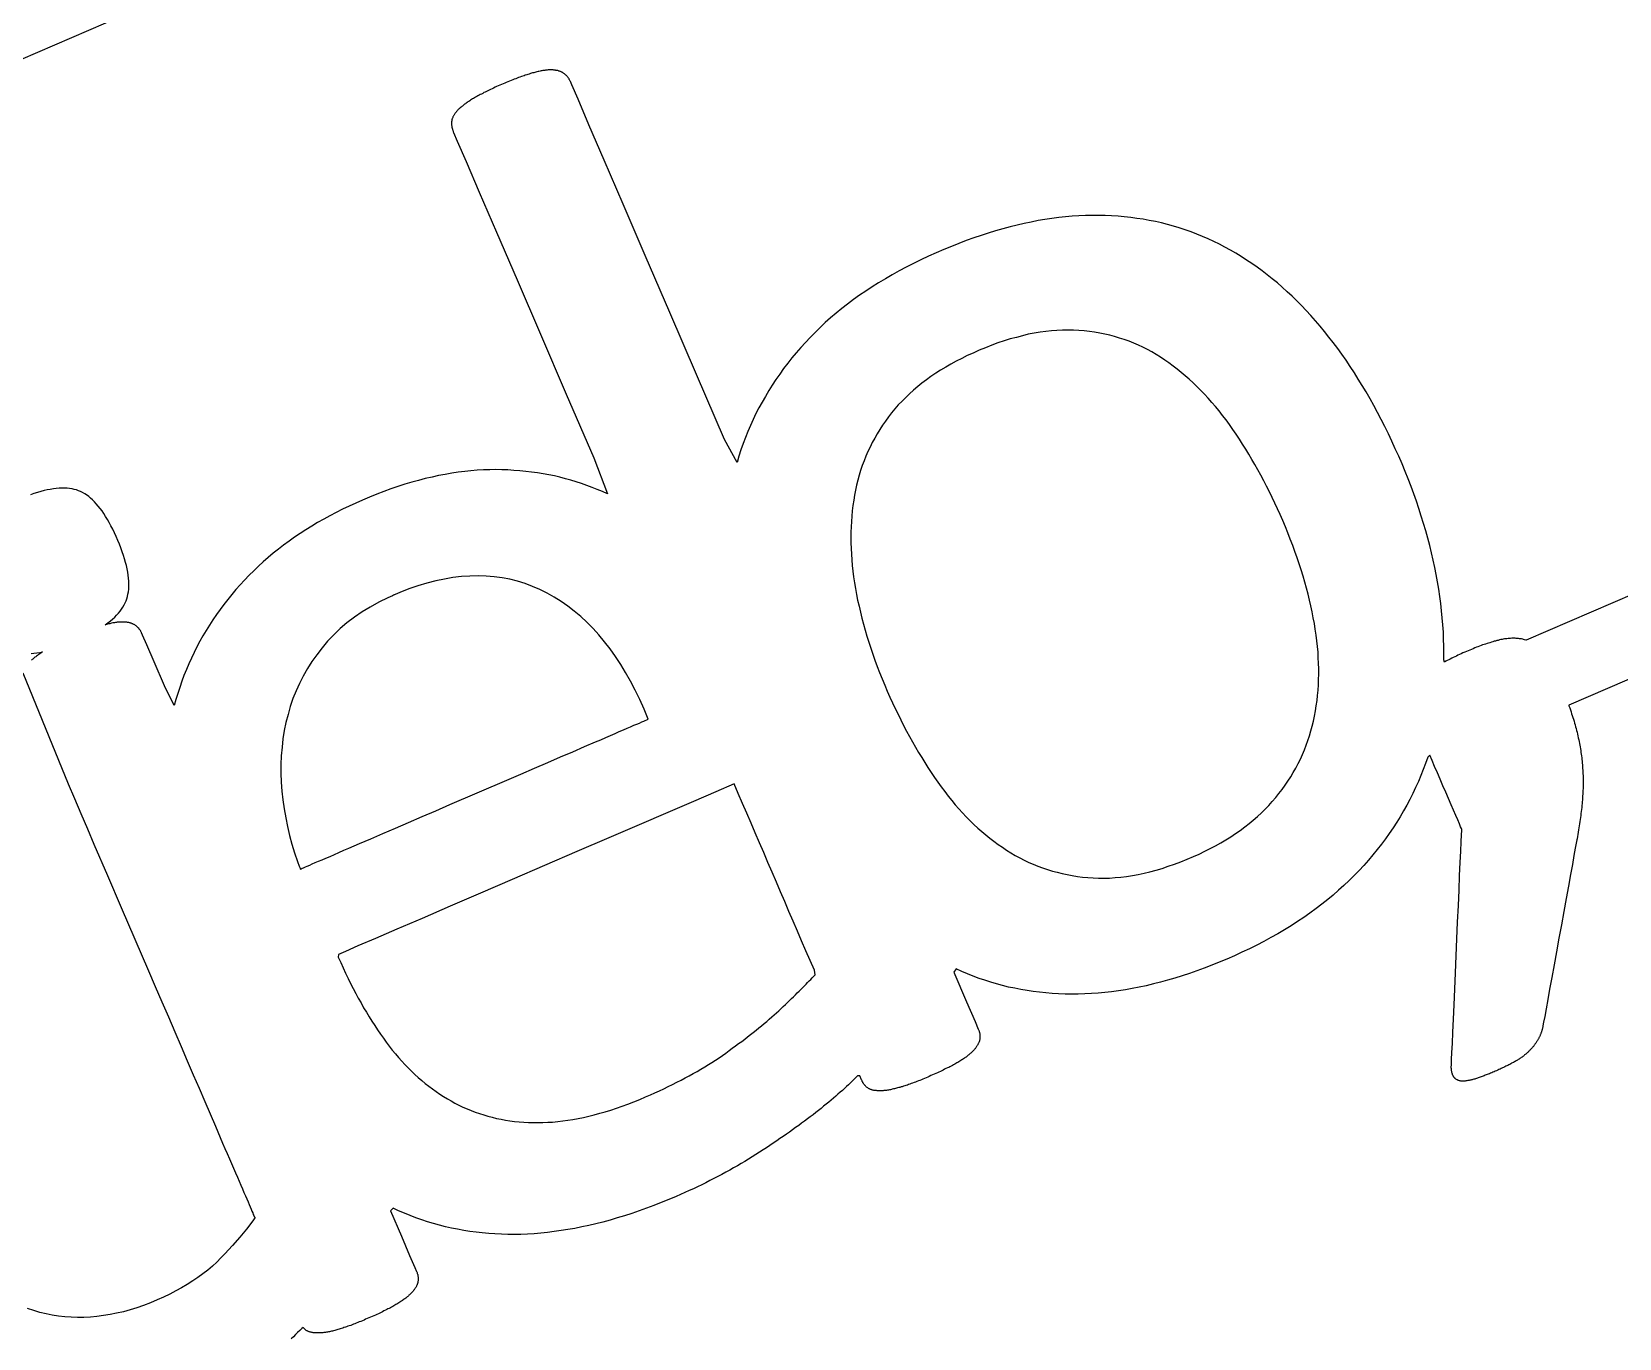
# Model space of a CAD drawing. Header units: millimetres. Extents: x 47 to 159, y 49 to 299.
# Drawn here: x 94.85 to 106.48, y 256.69 to 266.25 of the extents above; entities that cross this region are included whole.
import ezdxf

# ---------------------------------------------------------------- set-up
doc = ezdxf.new("R2010")
doc.units = ezdxf.units.MM

# ---------------------------------------------------------------- blocks, each defined once
blk = doc.blocks.new('angel 01')
for points in [[(-27.547, 211.947), (-27.547, 211.947), (-27.501, 211.84), (-27.454, 211.73), (-27.405, 211.618), (-27.357, 211.505), (-27.258, 211.276), (-27.158, 211.043), (-27.057, 210.811), (-26.958, 210.58), (-26.909, 210.465), (-26.86, 210.353), (-26.812, 210.241), (-26.765, 210.132), (-26.719, 210.025), (-26.674, 209.92), (-26.63, 209.818), (-26.587, 209.719), (-26.546, 209.623), (-26.506, 209.531), (-26.468, 209.443), (-26.432, 209.359), (-26.415, 209.318), (-26.398, 209.279), (-26.381, 209.241), (-26.365, 209.204), (-26.35, 209.168), (-26.335, 209.134), (-26.321, 209.101), (-26.307, 209.069), (-26.294, 209.039), (-26.282, 209.01), (-26.27, 208.983), (-26.259, 208.957), (-26.248, 208.932), (-26.238, 208.909), (-26.229, 208.888), (-26.221, 208.869), (-26.213, 208.851), (-26.206, 208.834), (-26.2, 208.82), (-26.194, 208.807), (-26.19, 208.796), (-26.186, 208.787), (-26.183, 208.78), (-26.18, 208.775), (-26.179, 208.772), (-26.179, 208.77), (-26.184, 208.763), (-26.194, 208.749), (-26.24, 208.689), (-26.289, 208.629), (-26.342, 208.568), (-26.398, 208.507), (-26.427, 208.477), (-26.458, 208.447), (-26.49, 208.417), (-26.524, 208.389), (-26.559, 208.361), (-26.596, 208.335), (-26.634, 208.309), (-26.674, 208.284), (-26.715, 208.259), (-26.757, 208.236), (-26.801, 208.213), (-26.847, 208.191), (-26.894, 208.17), (-26.944, 208.149), (-26.994, 208.13), (-27.044, 208.113), (-27.093, 208.098), (-27.142, 208.084), (-27.191, 208.073), (-27.239, 208.063), (-27.288, 208.055), (-27.336, 208.049), (-27.383, 208.045), (-27.431, 208.042), (-27.478, 208.042), (-27.524, 208.043), (-27.571, 208.046), (-27.617, 208.052), (-27.663, 208.059), (-27.708, 208.068), (-27.753, 208.079), (-27.798, 208.092), (-27.843, 208.107)], [(-28.519, 216.982), (-24.281, 218.808)], [(-15.28, 213.683), (-16.868, 212.999), (-16.871, 213), (-16.879, 213.002), (-16.886, 213.004), (-16.893, 213.006), (-16.901, 213.008), (-16.909, 213.009), (-16.916, 213.01), (-16.924, 213.011), (-16.932, 213.012), (-16.94, 213.012), (-16.948, 213.013), (-16.956, 213.013), (-16.965, 213.013), (-16.973, 213.013), (-16.982, 213.012), (-16.99, 213.012), (-16.999, 213.011), (-17.008, 213.01), (-17.017, 213.009), (-17.026, 213.008), (-17.035, 213.006), (-17.044, 213.004), (-17.053, 213.003), (-17.063, 213.001), (-17.073, 212.998), (-17.082, 212.996), (-17.092, 212.993), (-17.102, 212.991), (-17.112, 212.988), (-17.122, 212.985), (-17.133, 212.981), (-17.143, 212.978), (-17.154, 212.975), (-17.165, 212.971), (-17.176, 212.967), (-17.187, 212.964), (-17.198, 212.96), (-17.209, 212.955), (-17.221, 212.951), (-17.232, 212.947), (-17.244, 212.942), (-17.256, 212.937), (-17.268, 212.932), (-17.28, 212.927), (-17.293, 212.922), (-17.305, 212.917), (-17.318, 212.911), (-17.331, 212.906), (-17.343, 212.9), (-17.355, 212.894), (-17.367, 212.889), (-17.379, 212.883), (-17.39, 212.878), (-17.402, 212.872), (-17.413, 212.867), (-17.424, 212.861), (-17.434, 212.856), (-17.445, 212.85), (-17.455, 212.845), (-17.465, 212.839), (-17.47, 212.855), (-17.47, 212.905), (-17.47, 212.956), (-17.472, 213.007), (-17.474, 213.059), (-17.478, 213.111), (-17.482, 213.163), (-17.487, 213.215), (-17.493, 213.268), (-17.5, 213.32), (-17.508, 213.373), (-17.517, 213.426), (-17.527, 213.479), (-17.537, 213.532), (-17.549, 213.586), (-17.561, 213.639), (-17.574, 213.693), (-17.588, 213.746), (-17.603, 213.8), (-17.619, 213.854), (-17.636, 213.908), (-17.653, 213.962), (-17.672, 214.017), (-17.691, 214.071), (-17.711, 214.125), (-17.732, 214.18), (-17.754, 214.235), (-17.777, 214.29), (-17.801, 214.345), (-17.826, 214.401), (-17.851, 214.456), (-17.877, 214.51), (-17.903, 214.563), (-17.929, 214.615), (-17.956, 214.666), (-17.983, 214.717), (-18.011, 214.767), (-18.039, 214.816), (-18.068, 214.864), (-18.097, 214.911), (-18.126, 214.957), (-18.156, 215.003), (-18.186, 215.048), (-18.217, 215.092), (-18.248, 215.135), (-18.28, 215.177), (-18.312, 215.218), (-18.344, 215.259), (-18.377, 215.298), (-18.41, 215.337), (-18.444, 215.375), (-18.478, 215.412), (-18.512, 215.448), (-18.547, 215.483), (-18.582, 215.517), (-18.618, 215.55), (-18.654, 215.583), (-18.69, 215.614), (-18.727, 215.644), (-18.764, 215.674), (-18.801, 215.702), (-18.839, 215.73), (-18.877, 215.757), (-18.916, 215.782), (-18.955, 215.807), (-18.994, 215.831), (-19.034, 215.854), (-19.074, 215.876), (-19.114, 215.897), (-19.155, 215.917), (-19.196, 215.936), (-19.238, 215.954), (-19.28, 215.972), (-19.322, 215.988), (-19.365, 216.003), (-19.408, 216.017), (-19.451, 216.03), (-19.495, 216.042), (-19.539, 216.053), (-19.583, 216.063), (-19.628, 216.072), (-19.673, 216.08), (-19.719, 216.087), (-19.764, 216.093), (-19.811, 216.098), (-19.857, 216.102), (-19.904, 216.106), (-19.951, 216.108), (-19.999, 216.109), (-20.047, 216.109), (-20.095, 216.108), (-20.143, 216.105), (-20.192, 216.102), (-20.242, 216.098), (-20.291, 216.093), (-20.341, 216.086), (-20.392, 216.079), (-20.442, 216.07), (-20.493, 216.06), (-20.545, 216.05), (-20.596, 216.038), (-20.648, 216.025), (-20.701, 216.011), (-20.754, 215.996), (-20.807, 215.979), (-20.86, 215.962), (-20.914, 215.944), (-20.968, 215.924), (-21.022, 215.903), (-21.077, 215.882), (-21.132, 215.859), (-21.189, 215.835), (-21.245, 215.809), (-21.3, 215.783), (-21.355, 215.757), (-21.408, 215.73), (-21.46, 215.702), (-21.511, 215.674), (-21.561, 215.645), (-21.61, 215.615), (-21.658, 215.585), (-21.704, 215.555), (-21.75, 215.524), (-21.794, 215.492), (-21.838, 215.459), (-21.88, 215.426), (-21.922, 215.393), (-21.962, 215.358), (-22.001, 215.324), (-22.039, 215.288), (-22.076, 215.252), (-22.112, 215.216), (-22.147, 215.179), (-22.18, 215.141), (-22.213, 215.103), (-22.245, 215.065), (-22.276, 215.026), (-22.306, 214.987), (-22.335, 214.947), (-22.362, 214.907), (-22.389, 214.866), (-22.415, 214.826), (-22.44, 214.784), (-22.464, 214.742), (-22.487, 214.7), (-22.509, 214.658), (-22.529, 214.614), (-22.549, 214.571), (-22.568, 214.527), (-22.586, 214.483), (-22.603, 214.438), (-22.619, 214.393), (-22.633, 214.347), (-22.647, 214.301), (-22.739, 214.467), (-22.945, 214.945), (-23.14, 215.398), (-23.32, 215.816), (-23.481, 216.19), (-23.62, 216.512), (-23.732, 216.771), (-23.812, 216.959), (-23.858, 217.065), (-23.868, 217.088), (-23.87, 217.092), (-23.872, 217.096), (-23.874, 217.1), (-23.876, 217.103), (-23.878, 217.107), (-23.88, 217.11), (-23.882, 217.114), (-23.885, 217.117), (-23.887, 217.12), (-23.889, 217.123), (-23.892, 217.126), (-23.895, 217.129), (-23.897, 217.132), (-23.9, 217.135), (-23.903, 217.138), (-23.906, 217.14), (-23.909, 217.143), (-23.912, 217.145), (-23.915, 217.147), (-23.918, 217.15), (-23.922, 217.152), (-23.925, 217.154), (-23.928, 217.156), (-23.932, 217.158), (-23.936, 217.159), (-23.94, 217.161), (-23.943, 217.163), (-23.947, 217.164), (-23.952, 217.165), (-23.956, 217.167), (-23.96, 217.168), (-23.964, 217.169), (-23.969, 217.17), (-23.974, 217.17), (-23.978, 217.171), (-23.983, 217.172), (-23.988, 217.172), (-23.993, 217.173), (-23.998, 217.173), (-24.003, 217.173), (-24.008, 217.173), (-24.014, 217.174), (-24.019, 217.173), (-24.025, 217.173), (-24.031, 217.173), (-24.037, 217.172), (-24.043, 217.172), (-24.049, 217.171), (-24.056, 217.17), (-24.062, 217.169), (-24.069, 217.168), (-24.076, 217.167), (-24.083, 217.166), (-24.09, 217.164), (-24.098, 217.163), (-24.105, 217.161), (-24.113, 217.159), (-24.12, 217.158), (-24.128, 217.155), (-24.136, 217.153), (-24.145, 217.151), (-24.153, 217.149), (-24.161, 217.146), (-24.17, 217.143), (-24.179, 217.141), (-24.188, 217.138), (-24.198, 217.135), (-24.207, 217.131), (-24.217, 217.128), (-24.227, 217.125), (-24.237, 217.121), (-24.247, 217.117), (-24.258, 217.113), (-24.268, 217.109), (-24.279, 217.105), (-24.29, 217.101), (-24.302, 217.096), (-24.313, 217.091), (-24.325, 217.087), (-24.337, 217.082), (-24.349, 217.077), (-24.361, 217.071), (-24.373, 217.066), (-24.385, 217.061), (-24.397, 217.056), (-24.408, 217.051), (-24.419, 217.046), (-24.43, 217.041), (-24.441, 217.036), (-24.452, 217.031), (-24.462, 217.026), (-24.472, 217.021), (-24.482, 217.016), (-24.492, 217.011), (-24.501, 217.007), (-24.51, 217.002), (-24.519, 216.997), (-24.528, 216.993), (-24.537, 216.988), (-24.545, 216.983), (-24.554, 216.979), (-24.562, 216.974), (-24.569, 216.97), (-24.577, 216.965), (-24.584, 216.961), (-24.592, 216.957), (-24.599, 216.952), (-24.605, 216.948), (-24.612, 216.943), (-24.619, 216.939), (-24.625, 216.935), (-24.631, 216.931), (-24.637, 216.926), (-24.643, 216.922), (-24.649, 216.918), (-24.654, 216.914), (-24.659, 216.909), (-24.664, 216.905), (-24.669, 216.901), (-24.674, 216.897), (-24.678, 216.893), (-24.683, 216.889), (-24.687, 216.885), (-24.691, 216.881), (-24.695, 216.877), (-24.699, 216.872), (-24.702, 216.868), (-24.705, 216.864), (-24.709, 216.86), (-24.712, 216.856), (-24.715, 216.853), (-24.717, 216.849), (-24.72, 216.845), (-24.722, 216.841), (-24.724, 216.837), (-24.727, 216.833), (-24.728, 216.829), (-24.73, 216.825), (-24.732, 216.821), (-24.733, 216.817), (-24.734, 216.814), (-24.735, 216.81), (-24.736, 216.806), (-24.737, 216.802), (-24.737, 216.799), (-24.738, 216.795), (-24.738, 216.791), (-24.738, 216.787), (-24.738, 216.783), (-24.738, 216.78), (-24.738, 216.776), (-24.738, 216.772), (-24.738, 216.768), (-24.737, 216.764), (-24.737, 216.76), (-24.736, 216.757), (-24.735, 216.753), (-24.734, 216.749), (-24.733, 216.745), (-24.732, 216.741), (-24.731, 216.737), (-24.73, 216.733), (-24.729, 216.729), (-24.727, 216.725), (-24.726, 216.721), (-24.723, 216.716), (-24.696, 216.652), (-24.632, 216.503), (-24.535, 216.278), (-24.409, 215.986), (-24.258, 215.636), (-24.087, 215.238), (-23.898, 214.801), (-23.697, 214.334), (-23.596, 214.07), (-23.633, 214.087), (-23.671, 214.103), (-23.709, 214.118), (-23.747, 214.132), (-23.786, 214.146), (-23.825, 214.159), (-23.864, 214.17), (-23.904, 214.181), (-23.944, 214.192), (-23.985, 214.201), (-24.026, 214.209), (-24.068, 214.217), (-24.109, 214.224), (-24.152, 214.23), (-24.194, 214.235), (-24.237, 214.239), (-24.281, 214.242), (-24.325, 214.245), (-24.369, 214.247), (-24.413, 214.248), (-24.458, 214.247), (-24.504, 214.246), (-24.55, 214.243), (-24.596, 214.24), (-24.642, 214.235), (-24.689, 214.229), (-24.737, 214.222), (-24.785, 214.213), (-24.833, 214.204), (-24.881, 214.193), (-24.931, 214.182), (-24.98, 214.169), (-25.03, 214.155), (-25.08, 214.14), (-25.131, 214.123), (-25.182, 214.106), (-25.233, 214.087), (-25.285, 214.068), (-25.338, 214.047), (-25.39, 214.025), (-25.44, 214.003), (-25.489, 213.981), (-25.536, 213.958), (-25.583, 213.934), (-25.629, 213.91), (-25.674, 213.886), (-25.719, 213.86), (-25.762, 213.834), (-25.805, 213.808), (-25.847, 213.781), (-25.888, 213.753), (-25.928, 213.724), (-25.968, 213.695), (-26.006, 213.666), (-26.044, 213.635), (-26.081, 213.604), (-26.117, 213.572), (-26.153, 213.54), (-26.187, 213.507), (-26.221, 213.474), (-26.254, 213.439), (-26.286, 213.405), (-26.317, 213.37), (-26.348, 213.334), (-26.377, 213.298), (-26.406, 213.261), (-26.433, 213.224), (-26.46, 213.186), (-26.486, 213.148), (-26.511, 213.11), (-26.535, 213.071), (-26.559, 213.031), (-26.581, 212.991), (-26.603, 212.951), (-26.624, 212.91), (-26.643, 212.868), (-26.662, 212.826), (-26.68, 212.784), (-26.698, 212.741), (-26.714, 212.698), (-26.729, 212.654), (-26.744, 212.61), (-26.758, 212.565), (-26.77, 212.52), (-26.841, 212.665), (-26.916, 212.84), (-26.97, 212.966), (-27.001, 213.037), (-27.008, 213.052), (-27.009, 213.056), (-27.011, 213.059), (-27.013, 213.062), (-27.015, 213.066), (-27.016, 213.069), (-27.019, 213.072), (-27.021, 213.075), (-27.023, 213.078), (-27.025, 213.081), (-27.027, 213.084), (-27.03, 213.086), (-27.032, 213.089), (-27.035, 213.092), (-27.038, 213.094), (-27.04, 213.097), (-27.043, 213.099), (-27.046, 213.102), (-27.049, 213.104), (-27.052, 213.106), (-27.056, 213.109), (-27.059, 213.111), (-27.062, 213.113), (-27.066, 213.115), (-27.069, 213.117), (-27.073, 213.118), (-27.077, 213.12), (-27.081, 213.121), (-27.085, 213.123), (-27.089, 213.124), (-27.093, 213.125), (-27.097, 213.127), (-27.102, 213.128), (-27.106, 213.129), (-27.111, 213.129), (-27.116, 213.13), (-27.12, 213.131), (-27.125, 213.131), (-27.13, 213.132), (-27.135, 213.132), (-27.141, 213.132), (-27.146, 213.132), (-27.151, 213.132), (-27.157, 213.132), (-27.162, 213.132), (-27.168, 213.132), (-27.174, 213.131), (-27.18, 213.131), (-27.187, 213.13), (-27.193, 213.129), (-27.2, 213.128), (-27.207, 213.127), (-27.213, 213.126), (-27.22, 213.125), (-27.228, 213.123), (-27.235, 213.122), (-27.242, 213.12), (-27.25, 213.118), (-27.258, 213.116), (-27.266, 213.114), (-27.274, 213.112), (-27.274, 213.112), (-27.255, 213.126), (-27.237, 213.14), (-27.221, 213.154), (-27.205, 213.168), (-27.191, 213.183), (-27.178, 213.197), (-27.166, 213.212), (-27.155, 213.227), (-27.145, 213.242), (-27.136, 213.257), (-27.128, 213.272), (-27.122, 213.287), (-27.116, 213.303), (-27.112, 213.319), (-27.108, 213.336), (-27.105, 213.354), (-27.103, 213.373), (-27.102, 213.392), (-27.102, 213.412), (-27.102, 213.432), (-27.104, 213.453), (-27.107, 213.475), (-27.11, 213.498), (-27.115, 213.521), (-27.12, 213.545), (-27.126, 213.569), (-27.133, 213.594), (-27.141, 213.62), (-27.15, 213.646), (-27.16, 213.674), (-27.171, 213.701), (-27.183, 213.73), (-27.195, 213.758), (-27.208, 213.785), (-27.22, 213.812), (-27.233, 213.837), (-27.246, 213.86), (-27.259, 213.883), (-27.272, 213.905), (-27.285, 213.926), (-27.298, 213.945), (-27.312, 213.963), (-27.326, 213.981), (-27.34, 213.997), (-27.354, 214.012), (-27.368, 214.026), (-27.382, 214.039), (-27.396, 214.051), (-27.411, 214.062), (-27.425, 214.071), (-27.44, 214.08), (-27.455, 214.087), (-27.47, 214.093), (-27.486, 214.099), (-27.502, 214.103), (-27.518, 214.107), (-27.536, 214.109), (-27.554, 214.111), (-27.573, 214.112), (-27.592, 214.112), (-27.612, 214.111), (-27.633, 214.109), (-27.654, 214.107), (-27.677, 214.103), (-27.699, 214.099), (-27.723, 214.094), (-27.747, 214.088), (-27.772, 214.081), (-27.797, 214.073), (-27.823, 214.064)], [(-27.818, 212.902), (-27.797, 212.903), (-27.776, 212.906), (-27.754, 212.909), (-27.734, 212.913), (-27.741, 212.908), (-27.747, 212.904), (-27.754, 212.899), (-27.76, 212.895), (-27.766, 212.891), (-27.772, 212.887), (-27.778, 212.882), (-27.784, 212.878), (-27.79, 212.874), (-27.795, 212.87), (-27.8, 212.865), (-27.805, 212.861), (-27.81, 212.857), (-27.814, 212.853)], [(-27.877, 212.759), (-27.547, 211.947)], [(-15.299, 213.065), (-16.556, 212.524), (-16.554, 212.518), (-16.549, 212.504), (-16.544, 212.489), (-16.539, 212.475), (-16.535, 212.461), (-16.53, 212.447), (-16.526, 212.433), (-16.521, 212.42), (-16.517, 212.406), (-16.513, 212.392), (-16.509, 212.379), (-16.506, 212.365), (-16.502, 212.352), (-16.498, 212.338), (-16.495, 212.325), (-16.492, 212.311), (-16.489, 212.298), (-16.486, 212.284), (-16.483, 212.271), (-16.48, 212.258), (-16.477, 212.244), (-16.475, 212.231), (-16.472, 212.218), (-16.47, 212.205), (-16.468, 212.192), (-16.466, 212.178), (-16.464, 212.165), (-16.463, 212.152), (-16.461, 212.139), (-16.459, 212.126), (-16.458, 212.113), (-16.457, 212.1), (-16.456, 212.087), (-16.455, 212.074), (-16.454, 212.061), (-16.453, 212.047), (-16.452, 212.034), (-16.452, 212.021), (-16.451, 212.008), (-16.451, 211.994), (-16.451, 211.981), (-16.451, 211.967), (-16.451, 211.954), (-16.451, 211.941), (-16.451, 211.927), (-16.451, 211.913), (-16.452, 211.9), (-16.452, 211.886), (-16.453, 211.873), (-16.454, 211.859), (-16.454, 211.845), (-16.456, 211.831), (-16.457, 211.817), (-16.458, 211.803), (-16.459, 211.789), (-16.461, 211.775), (-16.462, 211.76), (-16.464, 211.746), (-16.466, 211.731), (-16.468, 211.716), (-16.47, 211.701), (-16.472, 211.686), (-16.474, 211.671), (-16.476, 211.656), (-16.479, 211.641), (-16.481, 211.625), (-16.484, 211.61), (-16.486, 211.594), (-16.489, 211.578), (-16.492, 211.562), (-16.495, 211.546), (-16.497, 211.537), (-16.501, 211.514), (-16.508, 211.476), (-16.518, 211.423), (-16.529, 211.358), (-16.543, 211.283), (-16.558, 211.199), (-16.575, 211.109), (-16.592, 211.014), (-16.61, 210.916), (-16.628, 210.817), (-16.646, 210.718), (-16.663, 210.622), (-16.68, 210.53), (-16.696, 210.445), (-16.71, 210.368), (-16.722, 210.3), (-16.732, 210.244), (-16.74, 210.202), (-16.745, 210.176), (-16.746, 210.166), (-16.747, 210.162), (-16.748, 210.157), (-16.75, 210.153), (-16.751, 210.148), (-16.752, 210.144), (-16.753, 210.14), (-16.755, 210.135), (-16.756, 210.131), (-16.758, 210.127), (-16.759, 210.122), (-16.761, 210.118), (-16.762, 210.114), (-16.764, 210.11), (-16.766, 210.106), (-16.768, 210.101), (-16.77, 210.097), (-16.772, 210.093), (-16.774, 210.089), (-16.776, 210.085), (-16.778, 210.081), (-16.78, 210.078), (-16.782, 210.074), (-16.784, 210.07), (-16.787, 210.066), (-16.789, 210.062), (-16.792, 210.058), (-16.794, 210.054), (-16.797, 210.05), (-16.8, 210.046), (-16.803, 210.042), (-16.806, 210.038), (-16.809, 210.034), (-16.812, 210.03), (-16.815, 210.026), (-16.819, 210.022), (-16.822, 210.018), (-16.825, 210.014), (-16.829, 210.01), (-16.833, 210.006), (-16.836, 210.002), (-16.84, 209.998), (-16.844, 209.994), (-16.848, 209.99), (-16.852, 209.986), (-16.856, 209.982), (-16.861, 209.978), (-16.865, 209.974), (-16.869, 209.97), (-16.874, 209.967), (-16.879, 209.963), (-16.883, 209.959), (-16.888, 209.955), (-16.893, 209.951), (-16.898, 209.948), (-16.903, 209.944), (-16.909, 209.94), (-16.914, 209.937), (-16.92, 209.933), (-16.925, 209.93), (-16.931, 209.926), (-16.936, 209.923), (-16.942, 209.919), (-16.948, 209.916), (-16.954, 209.912), (-16.961, 209.909), (-16.967, 209.905), (-16.974, 209.902), (-16.981, 209.898), (-16.988, 209.894), (-16.995, 209.891), (-17.002, 209.887), (-17.01, 209.883), (-17.017, 209.88), (-17.025, 209.876), (-17.033, 209.872), (-17.041, 209.868), (-17.05, 209.864), (-17.058, 209.86), (-17.067, 209.856), (-17.076, 209.852), (-17.085, 209.848), (-17.094, 209.844), (-17.103, 209.84), (-17.112, 209.837), (-17.12, 209.833), (-17.129, 209.83), (-17.137, 209.826), (-17.145, 209.823), (-17.153, 209.82), (-17.16, 209.817), (-17.168, 209.814), (-17.175, 209.811), (-17.183, 209.808), (-17.19, 209.806), (-17.197, 209.803), (-17.204, 209.8), (-17.211, 209.798), (-17.218, 209.796), (-17.225, 209.793), (-17.231, 209.791), (-17.238, 209.789), (-17.244, 209.787), (-17.25, 209.785), (-17.257, 209.784), (-17.263, 209.782), (-17.268, 209.78), (-17.274, 209.779), (-17.28, 209.778), (-17.285, 209.777), (-17.29, 209.776), (-17.296, 209.775), (-17.301, 209.774), (-17.306, 209.773), (-17.31, 209.773), (-17.315, 209.772), (-17.319, 209.772), (-17.324, 209.771), (-17.328, 209.771), (-17.332, 209.771), (-17.336, 209.771), (-17.34, 209.772), (-17.343, 209.772), (-17.347, 209.772), (-17.35, 209.773), (-17.354, 209.773), (-17.357, 209.774), (-17.36, 209.775), (-17.363, 209.776), (-17.366, 209.777), (-17.369, 209.778), (-17.371, 209.78), (-17.374, 209.781), (-17.377, 209.783), (-17.379, 209.784), (-17.382, 209.786), (-17.384, 209.788), (-17.386, 209.79), (-17.389, 209.792), (-17.391, 209.794), (-17.393, 209.796), (-17.395, 209.798), (-17.397, 209.801), (-17.398, 209.803), (-17.4, 209.806), (-17.402, 209.809), (-17.403, 209.812), (-17.405, 209.815), (-17.406, 209.818), (-17.407, 209.821), (-17.408, 209.824), (-17.409, 209.828), (-17.41, 209.831), (-17.411, 209.835), (-17.412, 209.839), (-17.413, 209.842), (-17.414, 209.846), (-17.414, 209.85), (-17.415, 209.854), (-17.415, 209.858), (-17.415, 209.863), (-17.416, 209.867), (-17.416, 209.871), (-17.416, 209.876), (-17.416, 209.88), (-17.415, 209.885), (-17.415, 209.89), (-17.415, 209.899), (-17.414, 209.93), (-17.411, 209.98), (-17.408, 210.047), (-17.405, 210.13), (-17.401, 210.225), (-17.396, 210.331), (-17.391, 210.445), (-17.386, 210.565), (-17.38, 210.688), (-17.375, 210.812), (-17.37, 210.936), (-17.364, 211.056), (-17.359, 211.17), (-17.355, 211.276), (-17.35, 211.372), (-17.347, 211.455), (-17.344, 211.524), (-17.342, 211.575), (-17.34, 211.606), (-17.34, 211.616), (-17.342, 211.621), (-17.348, 211.634), (-17.357, 211.655), (-17.369, 211.683), (-17.383, 211.716), (-17.399, 211.754), (-17.417, 211.795), (-17.436, 211.84), (-17.456, 211.886), (-17.477, 211.934), (-17.498, 211.982), (-17.518, 212.029), (-17.538, 212.075), (-17.556, 212.118), (-17.574, 212.158), (-17.589, 212.143), (-17.605, 212.097), (-17.621, 212.052), (-17.639, 212.008), (-17.657, 211.964), (-17.677, 211.92), (-17.698, 211.877), (-17.719, 211.834), (-17.742, 211.791), (-17.765, 211.749), (-17.79, 211.707), (-17.816, 211.666), (-17.842, 211.625), (-17.87, 211.585), (-17.899, 211.545), (-17.928, 211.505), (-17.959, 211.466), (-17.991, 211.427), (-18.023, 211.389), (-18.057, 211.351), (-18.091, 211.313), (-18.127, 211.276), (-18.164, 211.24), (-18.202, 211.204), (-18.241, 211.169), (-18.28, 211.134), (-18.321, 211.1), (-18.363, 211.067), (-18.406, 211.034), (-18.451, 211.002), (-18.496, 210.97), (-18.542, 210.939), (-18.589, 210.909), (-18.637, 210.88), (-18.687, 210.85), (-18.737, 210.822), (-18.789, 210.794), (-18.841, 210.767), (-18.895, 210.741), (-18.949, 210.715), (-19.005, 210.689), (-19.061, 210.665), (-19.117, 210.642), (-19.171, 210.62), (-19.226, 210.599), (-19.28, 210.579), (-19.334, 210.56), (-19.388, 210.542), (-19.441, 210.526), (-19.494, 210.51), (-19.546, 210.496), (-19.598, 210.483), (-19.65, 210.47), (-19.701, 210.459), (-19.753, 210.449), (-19.803, 210.44), (-19.854, 210.432), (-19.904, 210.426), (-19.954, 210.42), (-20.003, 210.415), (-20.052, 210.412), (-20.101, 210.41), (-20.149, 210.408), (-20.197, 210.408), (-20.245, 210.409), (-20.292, 210.41), (-20.339, 210.413), (-20.386, 210.417), (-20.432, 210.422), (-20.478, 210.427), (-20.523, 210.434), (-20.569, 210.442), (-20.613, 210.451), (-20.658, 210.46), (-20.702, 210.471), (-20.746, 210.483), (-20.789, 210.496), (-20.832, 210.51), (-20.875, 210.524), (-20.918, 210.54), (-20.96, 210.557), (-21.001, 210.575), (-21.043, 210.594), (-21.06, 210.57), (-20.966, 210.351), (-20.904, 210.209), (-20.88, 210.152), (-20.878, 210.148), (-20.877, 210.144), (-20.875, 210.14), (-20.874, 210.136), (-20.873, 210.133), (-20.872, 210.129), (-20.871, 210.125), (-20.87, 210.121), (-20.869, 210.117), (-20.869, 210.113), (-20.868, 210.109), (-20.868, 210.106), (-20.868, 210.102), (-20.868, 210.098), (-20.868, 210.094), (-20.868, 210.091), (-20.868, 210.087), (-20.869, 210.083), (-20.869, 210.08), (-20.87, 210.076), (-20.871, 210.072), (-20.871, 210.069), (-20.872, 210.065), (-20.874, 210.061), (-20.875, 210.058), (-20.876, 210.054), (-20.878, 210.05), (-20.88, 210.047), (-20.882, 210.043), (-20.884, 210.039), (-20.886, 210.035), (-20.888, 210.032), (-20.89, 210.028), (-20.893, 210.024), (-20.896, 210.02), (-20.898, 210.016), (-20.901, 210.013), (-20.904, 210.009), (-20.908, 210.005), (-20.911, 210.001), (-20.914, 209.997), (-20.918, 209.993), (-20.922, 209.989), (-20.926, 209.985), (-20.93, 209.981), (-20.934, 209.977), (-20.939, 209.973), (-20.944, 209.969), (-20.949, 209.965), (-20.954, 209.961), (-20.959, 209.957), (-20.965, 209.952), (-20.97, 209.948), (-20.976, 209.944), (-20.982, 209.94), (-20.988, 209.935), (-20.995, 209.931), (-21.002, 209.927), (-21.008, 209.922), (-21.015, 209.918), (-21.023, 209.914), (-21.03, 209.909), (-21.038, 209.905), (-21.045, 209.9), (-21.053, 209.896), (-21.062, 209.891), (-21.07, 209.887), (-21.079, 209.882), (-21.088, 209.877), (-21.097, 209.872), (-21.107, 209.868), (-21.117, 209.863), (-21.127, 209.858), (-21.137, 209.853), (-21.147, 209.848), (-21.158, 209.843), (-21.169, 209.838), (-21.18, 209.833), (-21.191, 209.827), (-21.203, 209.822), (-21.215, 209.817), (-21.227, 209.812), (-21.239, 209.806), (-21.251, 209.801), (-21.263, 209.796), (-21.275, 209.791), (-21.286, 209.787), (-21.297, 209.782), (-21.308, 209.777), (-21.319, 209.773), (-21.33, 209.769), (-21.341, 209.765), (-21.351, 209.761), (-21.361, 209.757), (-21.371, 209.753), (-21.381, 209.75), (-21.391, 209.746), (-21.4, 209.743), (-21.41, 209.74), (-21.419, 209.737), (-21.428, 209.734), (-21.437, 209.731), (-21.446, 209.729), (-21.454, 209.726), (-21.462, 209.724), (-21.471, 209.722), (-21.479, 209.719), (-21.487, 209.717), (-21.494, 209.715), (-21.502, 209.714), (-21.51, 209.712), (-21.517, 209.71), (-21.524, 209.709), (-21.531, 209.708), (-21.538, 209.706), (-21.545, 209.705), (-21.552, 209.704), (-21.559, 209.703), (-21.565, 209.703), (-21.571, 209.702), (-21.578, 209.701), (-21.584, 209.701), (-21.589, 209.701), (-21.595, 209.701), (-21.601, 209.7), (-21.606, 209.7), (-21.612, 209.701), (-21.617, 209.701), (-21.622, 209.701), (-21.627, 209.702), (-21.632, 209.702), (-21.637, 209.703), (-21.641, 209.703), (-21.646, 209.704), (-21.65, 209.705), (-21.655, 209.706), (-21.659, 209.707), (-21.663, 209.708), (-21.666, 209.71), (-21.67, 209.711), (-21.674, 209.713), (-21.677, 209.714), (-21.68, 209.716), (-21.684, 209.718), (-21.687, 209.72), (-21.69, 209.722), (-21.693, 209.724), (-21.695, 209.726), (-21.698, 209.728), (-21.701, 209.731), (-21.703, 209.733), (-21.706, 209.736), (-21.709, 209.738), (-21.711, 209.741), (-21.713, 209.744), (-21.716, 209.747), (-21.718, 209.75), (-21.72, 209.753), (-21.722, 209.756), (-21.725, 209.76), (-21.727, 209.763), (-21.729, 209.767), (-21.73, 209.77), (-21.732, 209.774), (-21.734, 209.778), (-21.736, 209.782), (-21.748, 209.81), (-21.764, 209.811), (-21.776, 209.798), (-21.789, 209.785), (-21.803, 209.772), (-21.816, 209.759), (-21.831, 209.745), (-21.845, 209.732), (-21.86, 209.718), (-21.876, 209.704), (-21.891, 209.69), (-21.908, 209.676), (-21.924, 209.662), (-21.941, 209.647), (-21.958, 209.633), (-21.976, 209.618), (-21.994, 209.603), (-22.013, 209.588), (-22.032, 209.572), (-22.051, 209.557), (-22.07, 209.542), (-22.09, 209.526), (-22.111, 209.511), (-22.131, 209.495), (-22.152, 209.479), (-22.174, 209.463), (-22.195, 209.448), (-22.218, 209.432), (-22.24, 209.416), (-22.263, 209.399), (-22.286, 209.383), (-22.309, 209.367), (-22.333, 209.351), (-22.357, 209.334), (-22.382, 209.318), (-22.407, 209.301), (-22.432, 209.284), (-22.457, 209.268), (-22.483, 209.251), (-22.51, 209.234), (-22.536, 209.217), (-22.563, 209.2), (-22.59, 209.184), (-22.617, 209.168), (-22.645, 209.152), (-22.673, 209.136), (-22.701, 209.12), (-22.73, 209.104), (-22.758, 209.089), (-22.787, 209.073), (-22.817, 209.058), (-22.846, 209.043), (-22.876, 209.028), (-22.906, 209.013), (-22.937, 208.998), (-22.967, 208.984), (-22.998, 208.97), (-23.03, 208.956), (-23.061, 208.941), (-23.093, 208.928), (-23.147, 208.905), (-23.202, 208.883), (-23.256, 208.861), (-23.311, 208.841), (-23.365, 208.821), (-23.418, 208.803), (-23.472, 208.786), (-23.525, 208.77), (-23.577, 208.754), (-23.629, 208.74), (-23.681, 208.727), (-23.733, 208.715), (-23.784, 208.704), (-23.835, 208.694), (-23.886, 208.685), (-23.936, 208.677), (-23.986, 208.67), (-24.035, 208.664), (-24.085, 208.659), (-24.133, 208.655), (-24.182, 208.652), (-24.23, 208.65), (-24.278, 208.649), (-24.326, 208.65), (-24.373, 208.651), (-24.42, 208.653), (-24.466, 208.656), (-24.513, 208.66), (-24.559, 208.665), (-24.604, 208.671), (-24.649, 208.679), (-24.694, 208.687), (-24.739, 208.696), (-24.783, 208.706), (-24.827, 208.717), (-24.871, 208.729), (-24.914, 208.742), (-24.957, 208.757), (-25, 208.772), (-25.042, 208.788), (-25.084, 208.805), (-25.126, 208.823), (-25.167, 208.842), (-25.186, 208.823), (-25.105, 208.636), (-25.045, 208.496), (-25.007, 208.408), (-24.994, 208.379), (-24.993, 208.375), (-24.991, 208.371), (-24.99, 208.367), (-24.989, 208.363), (-24.987, 208.359), (-24.986, 208.355), (-24.985, 208.351), (-24.985, 208.348), (-24.984, 208.344), (-24.983, 208.34), (-24.983, 208.336), (-24.983, 208.332), (-24.982, 208.329), (-24.982, 208.325), (-24.982, 208.321), (-24.983, 208.317), (-24.983, 208.314), (-24.983, 208.31), (-24.984, 208.306), (-24.984, 208.303), (-24.985, 208.299), (-24.986, 208.295), (-24.987, 208.292), (-24.988, 208.288), (-24.99, 208.285), (-24.991, 208.281), (-24.993, 208.277), (-24.995, 208.273), (-24.996, 208.27), (-24.998, 208.266), (-25.001, 208.262), (-25.003, 208.258), (-25.005, 208.255), (-25.008, 208.251), (-25.011, 208.247), (-25.013, 208.243), (-25.016, 208.239), (-25.019, 208.235), (-25.023, 208.232), (-25.026, 208.228), (-25.03, 208.224), (-25.033, 208.22), (-25.037, 208.216), (-25.041, 208.212), (-25.045, 208.208), (-25.05, 208.204), (-25.054, 208.2), (-25.059, 208.196), (-25.064, 208.192), (-25.069, 208.187), (-25.074, 208.183), (-25.08, 208.179), (-25.086, 208.175), (-25.092, 208.171), (-25.098, 208.166), (-25.104, 208.162), (-25.111, 208.158), (-25.117, 208.153), (-25.124, 208.149), (-25.131, 208.145), (-25.138, 208.14), (-25.146, 208.136), (-25.153, 208.131), (-25.161, 208.127), (-25.169, 208.122), (-25.178, 208.118), (-25.186, 208.113), (-25.195, 208.108), (-25.204, 208.104), (-25.213, 208.099), (-25.223, 208.094), (-25.233, 208.089), (-25.243, 208.084), (-25.253, 208.079), (-25.263, 208.074), (-25.274, 208.069), (-25.285, 208.064), (-25.296, 208.059), (-25.308, 208.054), (-25.319, 208.049), (-25.331, 208.044), (-25.343, 208.038), (-25.356, 208.033), (-25.368, 208.028), (-25.379, 208.023), (-25.391, 208.018), (-25.402, 208.013), (-25.414, 208.009), (-25.425, 208.004), (-25.436, 208), (-25.446, 207.996), (-25.457, 207.992), (-25.467, 207.988), (-25.477, 207.984), (-25.487, 207.98), (-25.497, 207.977), (-25.507, 207.973), (-25.516, 207.97), (-25.526, 207.967), (-25.535, 207.964), (-25.544, 207.961), (-25.553, 207.958), (-25.561, 207.956), (-25.57, 207.953), (-25.578, 207.951), (-25.586, 207.949), (-25.594, 207.946), (-25.602, 207.944), (-25.61, 207.942), (-25.618, 207.941), (-25.625, 207.939), (-25.633, 207.937), (-25.64, 207.936), (-25.647, 207.935), (-25.654, 207.933), (-25.661, 207.932), (-25.668, 207.931), (-25.674, 207.931), (-25.681, 207.93), (-25.687, 207.929), (-25.693, 207.929), (-25.699, 207.928), (-25.705, 207.928), (-25.711, 207.928), (-25.716, 207.928), (-25.722, 207.928), (-25.727, 207.928), (-25.732, 207.928), (-25.738, 207.929), (-25.743, 207.929), (-25.747, 207.929), (-25.752, 207.93), (-25.757, 207.931), (-25.761, 207.932), (-25.766, 207.933), (-25.77, 207.934), (-25.774, 207.935), (-25.778, 207.936), (-25.782, 207.937), (-25.785, 207.939), (-25.789, 207.94), (-25.792, 207.942), (-25.796, 207.943), (-25.799, 207.945), (-25.802, 207.947), (-25.805, 207.949), (-25.808, 207.951), (-25.81, 207.954), (-25.813, 207.956), (-25.816, 207.958), (-25.818, 207.961), (-25.821, 207.963), (-25.823, 207.966), (-25.826, 207.969), (-25.835, 207.962), (-25.85, 207.947), (-25.866, 207.932), (-25.881, 207.917), (-25.897, 207.901), (-25.914, 207.886)]]:
    blk.add_lwpolyline(points)
for points in [[(-18.651, 213.876), (-18.67, 213.918), (-18.689, 213.961), (-18.708, 214.003), (-18.728, 214.044), (-18.748, 214.085), (-18.769, 214.126), (-18.789, 214.166), (-18.81, 214.206), (-18.832, 214.245), (-18.854, 214.284), (-18.876, 214.322), (-18.899, 214.36), (-18.921, 214.397), (-18.945, 214.434), (-18.968, 214.47), (-18.992, 214.506), (-19.016, 214.542), (-19.041, 214.577), (-19.066, 214.611), (-19.091, 214.644), (-19.117, 214.677), (-19.143, 214.709), (-19.169, 214.74), (-19.196, 214.77), (-19.223, 214.799), (-19.251, 214.828), (-19.279, 214.856), (-19.307, 214.883), (-19.335, 214.909), (-19.364, 214.935), (-19.394, 214.959), (-19.423, 214.983), (-19.453, 215.006), (-19.484, 215.029), (-19.514, 215.05), (-19.545, 215.071), (-19.577, 215.09), (-19.609, 215.109), (-19.642, 215.127), (-19.675, 215.143), (-19.708, 215.159), (-19.742, 215.173), (-19.776, 215.187), (-19.811, 215.199), (-19.846, 215.211), (-19.882, 215.221), (-19.918, 215.231), (-19.954, 215.239), (-19.991, 215.247), (-20.029, 215.253), (-20.066, 215.259), (-20.105, 215.263), (-20.144, 215.266), (-20.183, 215.269), (-20.223, 215.269), (-20.263, 215.269), (-20.304, 215.267), (-20.345, 215.264), (-20.386, 215.259), (-20.428, 215.253), (-20.471, 215.246), (-20.514, 215.238), (-20.557, 215.228), (-20.601, 215.216), (-20.646, 215.204), (-20.691, 215.19), (-20.736, 215.175), (-20.782, 215.158), (-20.828, 215.14), (-20.875, 215.121), (-20.919, 215.101), (-20.961, 215.082), (-21.002, 215.062), (-21.042, 215.041), (-21.081, 215.02), (-21.119, 214.998), (-21.156, 214.976), (-21.192, 214.953), (-21.227, 214.929), (-21.26, 214.905), (-21.293, 214.881), (-21.324, 214.855), (-21.355, 214.83), (-21.384, 214.803), (-21.412, 214.776), (-21.439, 214.749), (-21.466, 214.721), (-21.491, 214.692), (-21.515, 214.663), (-21.538, 214.633), (-21.56, 214.603), (-21.581, 214.573), (-21.601, 214.542), (-21.621, 214.51), (-21.639, 214.478), (-21.657, 214.446), (-21.673, 214.413), (-21.689, 214.38), (-21.703, 214.346), (-21.717, 214.312), (-21.73, 214.277), (-21.742, 214.242), (-21.753, 214.207), (-21.763, 214.171), (-21.772, 214.135), (-21.78, 214.098), (-21.787, 214.06), (-21.793, 214.023), (-21.799, 213.985), (-21.803, 213.947), (-21.807, 213.908), (-21.81, 213.869), (-21.812, 213.83), (-21.814, 213.791), (-21.814, 213.751), (-21.814, 213.711), (-21.812, 213.67), (-21.81, 213.629), (-21.807, 213.588), (-21.804, 213.547), (-21.799, 213.505), (-21.794, 213.463), (-21.787, 213.42), (-21.78, 213.377), (-21.772, 213.334), (-21.764, 213.291), (-21.754, 213.248), (-21.744, 213.205), (-21.733, 213.161), (-21.722, 213.117), (-21.71, 213.073), (-21.697, 213.029), (-21.683, 212.985), (-21.668, 212.941), (-21.653, 212.896), (-21.637, 212.852), (-21.62, 212.807), (-21.603, 212.762), (-21.585, 212.717), (-21.566, 212.671), (-21.547, 212.627), (-21.528, 212.583), (-21.508, 212.541), (-21.488, 212.498), (-21.468, 212.457), (-21.448, 212.415), (-21.427, 212.375), (-21.406, 212.334), (-21.384, 212.295), (-21.362, 212.255), (-21.34, 212.217), (-21.318, 212.178), (-21.295, 212.141), (-21.272, 212.103), (-21.249, 212.067), (-21.225, 212.031), (-21.201, 211.995), (-21.176, 211.96), (-21.151, 211.925), (-21.126, 211.891), (-21.101, 211.858), (-21.075, 211.826), (-21.049, 211.795), (-21.022, 211.764), (-20.995, 211.735), (-20.968, 211.706), (-20.94, 211.678), (-20.912, 211.65), (-20.883, 211.624), (-20.854, 211.598), (-20.825, 211.574), (-20.796, 211.55), (-20.766, 211.527), (-20.735, 211.504), (-20.704, 211.483), (-20.673, 211.462), (-20.642, 211.442), (-20.61, 211.424), (-20.577, 211.406), (-20.545, 211.389), (-20.511, 211.373), (-20.478, 211.359), (-20.443, 211.345), (-20.409, 211.332), (-20.374, 211.32), (-20.338, 211.309), (-20.303, 211.3), (-20.266, 211.291), (-20.229, 211.283), (-20.192, 211.276), (-20.154, 211.27), (-20.116, 211.265), (-20.078, 211.261), (-20.039, 211.259), (-19.999, 211.257), (-19.959, 211.257), (-19.919, 211.258), (-19.878, 211.261), (-19.837, 211.265), (-19.795, 211.27), (-19.752, 211.276), (-19.71, 211.284), (-19.666, 211.294), (-19.623, 211.304), (-19.578, 211.316), (-19.534, 211.329), (-19.489, 211.344), (-19.443, 211.36), (-19.397, 211.377), (-19.351, 211.396), (-19.305, 211.415), (-19.262, 211.434), (-19.221, 211.454), (-19.181, 211.474), (-19.142, 211.495), (-19.104, 211.516), (-19.067, 211.538), (-19.031, 211.56), (-18.996, 211.584), (-18.962, 211.607), (-18.929, 211.632), (-18.897, 211.657), (-18.866, 211.682), (-18.836, 211.708), (-18.807, 211.735), (-18.779, 211.762), (-18.752, 211.79), (-18.727, 211.819), (-18.702, 211.848), (-18.678, 211.877), (-18.655, 211.907), (-18.633, 211.938), (-18.612, 211.968), (-18.592, 212), (-18.573, 212.031), (-18.555, 212.063), (-18.537, 212.096), (-18.521, 212.129), (-18.506, 212.162), (-18.492, 212.196), (-18.478, 212.23), (-18.466, 212.265), (-18.454, 212.3), (-18.444, 212.335), (-18.434, 212.371), (-18.425, 212.407), (-18.418, 212.444), (-18.411, 212.481), (-18.405, 212.519), (-18.399, 212.557), (-18.395, 212.595), (-18.392, 212.633), (-18.389, 212.672), (-18.388, 212.711), (-18.387, 212.75), (-18.387, 212.79), (-18.388, 212.83), (-18.39, 212.871), (-18.392, 212.912), (-18.396, 212.953), (-18.4, 212.995), (-18.406, 213.036), (-18.412, 213.079), (-18.419, 213.121), (-18.427, 213.164), (-18.435, 213.207), (-18.444, 213.25), (-18.454, 213.293), (-18.465, 213.337), (-18.477, 213.381), (-18.489, 213.425), (-18.502, 213.469), (-18.515, 213.513), (-18.53, 213.558), (-18.545, 213.603), (-18.561, 213.648), (-18.577, 213.693), (-18.595, 213.738), (-18.613, 213.784), (-18.631, 213.83)], [(-23.297, 212.422), (-23.327, 212.495), (-23.359, 212.566), (-23.393, 212.634), (-23.427, 212.699), (-23.463, 212.762), (-23.499, 212.822), (-23.538, 212.88), (-23.577, 212.935), (-23.618, 212.988), (-23.659, 213.038), (-23.702, 213.085), (-23.747, 213.13), (-23.792, 213.172), (-23.839, 213.211), (-23.887, 213.248), (-23.936, 213.283), (-23.987, 213.314), (-24.038, 213.343), (-24.091, 213.37), (-24.145, 213.393), (-24.199, 213.414), (-24.255, 213.431), (-24.311, 213.445), (-24.368, 213.456), (-24.426, 213.464), (-24.484, 213.469), (-24.544, 213.471), (-24.604, 213.469), (-24.666, 213.465), (-24.728, 213.457), (-24.79, 213.447), (-24.854, 213.433), (-24.919, 213.416), (-24.984, 213.397), (-25.05, 213.374), (-25.118, 213.348), (-25.151, 213.334), (-25.156, 213.332), (-25.158, 213.331), (-25.163, 213.329), (-25.171, 213.325), (-25.205, 213.31), (-25.271, 213.277), (-25.334, 213.242), (-25.394, 213.206), (-25.45, 213.167), (-25.504, 213.126), (-25.554, 213.084), (-25.601, 213.039), (-25.646, 212.992), (-25.687, 212.943), (-25.725, 212.893), (-25.761, 212.843), (-25.794, 212.791), (-25.824, 212.737), (-25.852, 212.683), (-25.877, 212.628), (-25.9, 212.572), (-25.919, 212.515), (-25.936, 212.456), (-25.951, 212.397), (-25.963, 212.337), (-25.973, 212.277), (-25.98, 212.215), (-25.985, 212.153), (-25.988, 212.089), (-25.988, 212.026), (-25.985, 211.961), (-25.981, 211.895), (-25.974, 211.83), (-25.965, 211.765), (-25.953, 211.699), (-25.94, 211.635), (-25.925, 211.57), (-25.907, 211.506), (-25.888, 211.442), (-25.866, 211.378), (-25.854, 211.346), (-25.848, 211.33), (-25.847, 211.327), (-25.846, 211.325), (-25.845, 211.324), (-25.844, 211.324), (-25.839, 211.326), (-25.832, 211.33), (-25.822, 211.334), (-25.809, 211.339), (-25.795, 211.346), (-25.777, 211.353), (-25.758, 211.361), (-25.736, 211.371), (-25.712, 211.381), (-25.686, 211.392), (-25.658, 211.404), (-25.628, 211.417), (-25.596, 211.431), (-25.563, 211.445), (-25.528, 211.461), (-25.491, 211.476), (-25.413, 211.51), (-25.33, 211.546), (-25.241, 211.584), (-25.149, 211.624), (-25.053, 211.665), (-24.954, 211.708), (-24.853, 211.751), (-24.75, 211.796), (-24.333, 211.975), (-24.231, 212.019), (-24.131, 212.062), (-24.034, 212.104), (-23.94, 212.145), (-23.85, 212.183), (-23.764, 212.22), (-23.684, 212.255), (-23.646, 212.271), (-23.609, 212.287), (-23.574, 212.302), (-23.541, 212.316), (-23.51, 212.33), (-23.48, 212.343), (-23.452, 212.355), (-23.427, 212.366), (-23.403, 212.376), (-23.382, 212.385), (-23.362, 212.393), (-23.345, 212.401), (-23.331, 212.407), (-23.319, 212.412), (-23.309, 212.416), (-23.302, 212.419), (-23.298, 212.421), (-23.297, 212.422)], [(-22.669, 211.948), (-22.803, 211.89), (-22.966, 211.819), (-23.155, 211.738), (-23.363, 211.648), (-23.587, 211.552), (-23.82, 211.452), (-24.058, 211.349), (-24.295, 211.247), (-24.527, 211.147), (-24.748, 211.052), (-24.953, 210.963), (-25.138, 210.884), (-25.296, 210.816), (-25.424, 210.761), (-25.516, 210.721), (-25.566, 210.699), (-25.568, 210.679), (-25.55, 210.64), (-25.532, 210.601), (-25.514, 210.562), (-25.496, 210.524), (-25.478, 210.487), (-25.459, 210.45), (-25.44, 210.414), (-25.421, 210.379), (-25.401, 210.344), (-25.382, 210.309), (-25.362, 210.276), (-25.342, 210.242), (-25.321, 210.21), (-25.301, 210.178), (-25.28, 210.147), (-25.259, 210.116), (-25.237, 210.086), (-25.216, 210.056), (-25.194, 210.027), (-25.172, 209.999), (-25.149, 209.971), (-25.126, 209.944), (-25.103, 209.918), (-25.08, 209.893), (-25.056, 209.868), (-25.031, 209.844), (-25.007, 209.821), (-24.982, 209.798), (-24.957, 209.776), (-24.931, 209.755), (-24.905, 209.734), (-24.878, 209.715), (-24.852, 209.696), (-24.825, 209.677), (-24.797, 209.66), (-24.769, 209.643), (-24.741, 209.627), (-24.713, 209.611), (-24.684, 209.596), (-24.655, 209.582), (-24.625, 209.569), (-24.595, 209.557), (-24.565, 209.545), (-24.534, 209.534), (-24.503, 209.524), (-24.472, 209.515), (-24.44, 209.507), (-24.409, 209.499), (-24.376, 209.493), (-24.344, 209.487), (-24.311, 209.482), (-24.277, 209.477), (-24.244, 209.474), (-24.209, 209.471), (-24.175, 209.469), (-24.14, 209.468), (-24.105, 209.468), (-24.07, 209.468), (-24.034, 209.47), (-23.998, 209.472), (-23.961, 209.476), (-23.924, 209.48), (-23.886, 209.485), (-23.849, 209.491), (-23.81, 209.498), (-23.771, 209.506), (-23.732, 209.515), (-23.693, 209.525), (-23.653, 209.536), (-23.612, 209.547), (-23.571, 209.56), (-23.53, 209.574), (-23.488, 209.588), (-23.446, 209.604), (-23.403, 209.62), (-23.36, 209.638), (-23.317, 209.656), (-23.282, 209.671), (-23.249, 209.686), (-23.215, 209.701), (-23.183, 209.716), (-23.151, 209.732), (-23.119, 209.747), (-23.088, 209.763), (-23.057, 209.779), (-23.027, 209.795), (-22.997, 209.811), (-22.968, 209.827), (-22.94, 209.843), (-22.912, 209.859), (-22.884, 209.876), (-22.857, 209.893), (-22.831, 209.909), (-22.805, 209.926), (-22.779, 209.943), (-22.754, 209.96), (-22.73, 209.977), (-22.706, 209.995), (-22.682, 210.012), (-22.659, 210.029), (-22.636, 210.046), (-22.613, 210.062), (-22.591, 210.079), (-22.57, 210.096), (-22.548, 210.112), (-22.528, 210.128), (-22.507, 210.145), (-22.487, 210.161), (-22.467, 210.177), (-22.448, 210.193), (-22.429, 210.209), (-22.411, 210.225), (-22.393, 210.241), (-22.375, 210.256), (-22.358, 210.272), (-22.342, 210.287), (-22.325, 210.303), (-22.309, 210.318), (-22.293, 210.332), (-22.278, 210.347), (-22.263, 210.361), (-22.248, 210.376), (-22.234, 210.389), (-22.22, 210.403), (-22.206, 210.417), (-22.192, 210.43), (-22.179, 210.443), (-22.166, 210.456), (-22.154, 210.468), (-22.142, 210.481), (-22.13, 210.493), (-22.119, 210.505), (-22.108, 210.516), (-22.097, 210.528), (-22.086, 210.539), (-22.076, 210.55), (-22.081, 210.583), (-22.112, 210.655), (-22.143, 210.726), (-22.174, 210.798), (-22.205, 210.87), (-22.236, 210.942), (-22.267, 211.014), (-22.298, 211.086), (-22.329, 211.157), (-22.359, 211.229), (-22.39, 211.301), (-22.421, 211.373), (-22.452, 211.445), (-22.483, 211.517), (-22.514, 211.588), (-22.545, 211.66), (-22.576, 211.732), (-22.607, 211.804), (-22.638, 211.876)]]:
    blk.add_lwpolyline(points, close=True)

msp = doc.modelspace()

# ---------------------------------------------------------------- block references
msp.add_blockref('angel 01', (122.661, 48.801))

doc.saveas('drawing.dxf')
